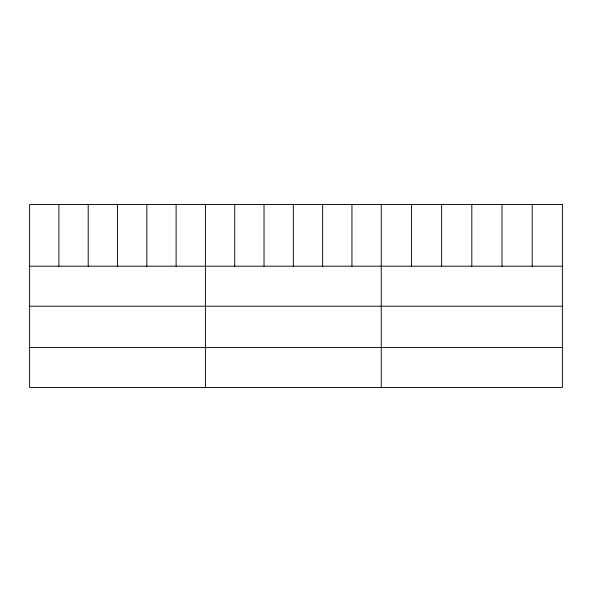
<?xml version="1.0" encoding="UTF-8"?>
<svg xmlns="http://www.w3.org/2000/svg" width="592" height="592" viewBox="0 0 592 592"><rect width="100%" height="100%" fill="white"/><g stroke="black" fill="none" stroke-linecap="round" stroke-linejoin="round"><path stroke-width="0.89" d="M29.6 266.2L562.4 266.2M29.6 306.212L562.4 306.212M29.6 347.437L562.4 347.437M532.208 204.551L532.208 266.2M502.016 204.551L502.016 266.2M471.824 204.551L471.824 266.2M441.632 204.551L441.632 266.2M411.44 204.551L411.44 266.2M381.248 204.551L381.248 387.449M351.944 204.551L351.944 266.2M322.64 204.551L322.64 266.2M293.336 204.551L293.336 266.2M264.032 204.551L264.032 266.2M234.728 204.551L234.728 266.2M205.424 204.551L205.424 387.449M176.12 204.551L176.12 266.2M146.816 204.551L146.816 266.2M117.512 204.551L117.512 266.2M88.208 204.551L88.208 266.2M58.904 204.551L58.904 266.2M562.4 204.551L29.6 204.551L29.6 387.449L562.4 387.449L562.4 204.551"/></g></svg>
